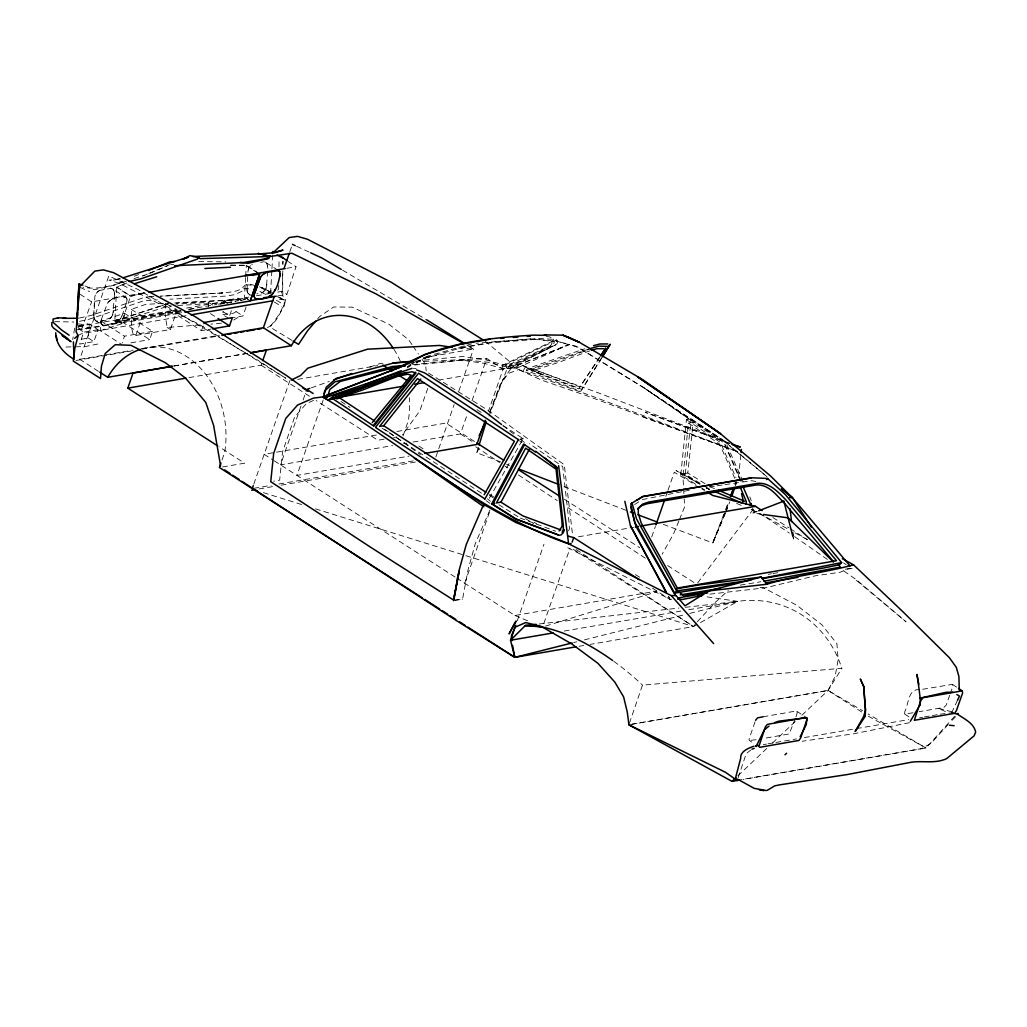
<?xml version="1.0" encoding="UTF-8"?>
<svg xmlns="http://www.w3.org/2000/svg" width="1027" height="1027" viewBox="0 0 1027 1027"><rect width="100%" height="100%" fill="white"/><g stroke="black" fill="none" stroke-linecap="round" stroke-linejoin="round"><path stroke-width="0.75" stroke-dasharray="5 3.75" d="M81.531 339.192L88.283 338.011L89.336 324.096L75.947 326.214M278.702 285.48L278.664 288.6L277.329 291.167M278.972 266.802L279.074 259.009M228.7 318.434L222.962 314.75L223.013 311.425M93.688 315.494L94.548 298.498M247.045 290.333L247.815 273.657M246.981 289.152L246.993 288.24M222.962 314.75C226.582 313.145 237.879 315.417 236.377 308.37M282.797 270.82L282.284 291.334L280.782 294.223L278.792 295.147M282.951 264.504L283.041 261.346M88.283 338.011L93.881 341.619L98.04 329.693L89.336 324.096M126.976 299.858L126.668 302.439M114.562 294.646L112.739 314.891M181.265 310.822L116.077 322.029L114.767 321.194L116.783 287.034L126.95 282.733M245.646 277.547L244.336 299.396L176.182 303.183M245.646 276.302L246.352 265.236M267.649 271.205L266.404 287.38M270.602 293.273L271.86 270.306M271.95 268.727L272.758 254.491M124.37 313.235L152.548 331.349L149.711 339.616L123.908 323.043L124.37 313.235L100.98 321.066L100.261 330.707L121.648 344.443M175.733 308.472L175.245 313.877L201.459 330.72L210.805 329.115M695.51 484.115L680.785 474.923L686.434 419.658L691.145 418.836L725.332 441.584L744.151 483.999M699.169 483.717L683.276 473.768L688.449 423.124L693.174 422.315L724.497 443.15L742.611 483.987M700.106 483.319L685.291 474.14L691.145 418.836M705.01 483.666L687.808 472.985L693.174 422.315M738.464 477.131L740.942 454.114M208.468 306.649L208.674 302.4L175.784 304.12M282.656 264.003L282.977 261.153M100.851 321.22L101.583 324.391M113.419 312.362L113.65 310.693M266.904 284.338L266.006 288.536M247.905 272.194L248.149 270.165A7.305 4.275 -79.2 0 1 249.664 266.571L252.257 264.273M455.166 600.461L462.574 599.177L468.017 569.895L475.296 543.655L490.033 509.662M74.689 328.191L72.686 339.629M267.456 327.587C275.57 323.826 279.177 314.814 283.157 307.381L285.724 301.014L276.841 295.494M152.548 331.349L124.485 336.176L122.149 343.005M738.195 777.555L746.193 753.677L750.75 750.044M101.301 319.461L100.864 322.491M500.585 461.945L476.759 452.714L478.621 446.617M116.077 322.029L116.693 320.09L177.209 309.679M168.351 303.337L114.857 320.912L116.167 321.746L116.783 319.795L121.379 322.837L81.441 329.706L77.988 327.42M248.791 297.098L245.748 297.612L245.055 299.845L241.948 300.385M277.752 295.943L286.88 294.364L296.046 266.725L288.292 261.603M629.41 723.226L642.491 685.099L841.87 668.295L828.083 690.439L800.303 716.73M98.04 329.693L83.765 332.145L79.605 344.084L93.881 341.619M98.399 371.299L79.747 359.309L108.785 275.929L138.273 289.588L255.582 358.821M101.365 319.513L107.565 303.004M121.931 316.021L126.591 302.374M116.693 320.09L121.289 323.12L130.686 296.097L145.95 292.541L91.634 301.874L78.707 293.337M135.795 335.457L142.394 316.496L177.016 310.539L170.405 329.513L135.795 335.457L133.035 333.685L131.661 328.126L131.315 309.371L145.526 304.416L165.54 303.17L177.016 310.539M229.74 315.456L231.82 309.486M230.125 318.19L242.975 315.982L247.135 304.043M289.832 251.782L291.899 245.825M222.025 459.968L224.656 452.432A82.507 64.136 80.2 0 0 142.984 348.615M188.981 377.615L261.14 365.201L262.193 362.197M253.797 484.128L289.794 380.747M301.014 406.024L280.525 464.859L392.584 445.59M303.119 399.991L306.791 389.426M323.21 399.978L296.944 475.411L409.003 456.142M403.046 435.91L408.297 420.852A82.507 64.136 80.2 0 0 409.426 397.706M435.872 457.015L454.139 404.587M458.825 391.107L473.46 349.077L466.515 345.149M413.111 442.059L460.455 433.92L467.285 414.305M472.009 400.723L486.721 358.474L503.14 369.027L506.696 368.18L556.891 343.929L557.764 341.593L556.814 337.986L555.954 340.335L505.759 364.585L502.203 365.432L503.14 369.027L488.428 411.275M464.743 583.259L490.418 509.52M517.313 620.732L543.963 544.207M543.835 623.44L570.049 548.136M651.734 536.954L655.393 526.415M665.881 496.323L667.447 491.805M667.974 490.303L674.264 472.24L696.242 485.501M726.269 509.315L728.823 502.075M734.934 484.68L735.948 481.779M725.858 511.972L729.812 501.767M735.409 485.822L736.436 482.921M755.038 721.801L749.042 739.145L749.376 740.467L754.293 743.715M795.437 718.386L789.172 733.946L763.806 738.413M795.938 716.949L797.286 712.622L796.015 711.043L763.061 716.795M949.718 695.202L946.111 705.241L943.903 707.436L919.178 711.685M950.232 693.738L952.799 686.408L952.414 684.354L921.925 689.399M427.771 388.386L419.799 410.89L402.494 434.883M201.459 330.72L203.5 324.968M81.441 329.706L91.634 301.874M489.866 411.814L499.879 385.112L508.198 373.558L518.584 369.566L596.546 397.783L737.758 451.726L586.841 395.78L541.332 380.029L518.584 369.566M489.045 416.063L507.325 368.218L511.677 363.263L485.373 341.323M725.473 509.764L728.233 502.396M663.339 524.348L712.802 542.949L723.817 514.091M489.763 412.738L502.396 380.465L510.727 368.911L521.1 364.919L599.062 393.123L726.949 442.034M725.28 513.436L712.802 542.949L725.691 510.778M678.847 521.023L673.609 533.758L662.133 554.221M679.425 519.611L684.662 506.876L684.213 499.083M568.547 530.959L569.394 528.905L569.176 523.744L562.719 466.592L529.354 443.703M725.19 513.295L712.802 542.949M725.794 511.857L728.785 504.668M121.866 315.969L120.647 318.563M951.644 712.841L957.511 700.273M630.514 724.536L828.083 690.439L835.182 676.202L838.122 659.847L836.915 643.724L821.844 624.724L796.785 605.25L763.767 587.919L759.184 587.226M546.325 336.574L549.471 336.792L553.309 339.026L552.102 341.349L502.203 365.432M553.309 339.026L554.246 342.633L553.052 344.956L503.14 369.027L440.005 379.887M601.54 358.333L580.743 391.377L526.286 370.49L527.275 368.616L584.761 348.756M600.063 356.934L578.74 388.912L531.819 370.914L532.82 369.014L558.072 360.965L588.432 349.681M112.675 314.84C110.402 321.207 101.224 321.258 95.947 320.976L102.674 325.225M265.441 289.601L265.929 288.471M476.759 452.714L479.275 448.054M522.897 371.492L525.413 366.832L543.861 375.368L521.1 364.919M489.301 498.3L523.167 438.67L503.551 425.82M265.364 289.55L262.437 292.579L256.814 293.863M601.835 357.512L581.808 389.349L527.275 368.616M955.611 716.641L950.36 722.212M599.64 357.126L579.806 386.884L532.82 369.014M120.583 318.511L117.425 322.054L114.395 323.338M697.628 582.964L753.548 508.891M107.63 303.055C111.481 297.714 120.968 295.262 126.539 297.971M250.562 265.569L249.728 266.635A7.305 4.262 -79.2 0 0 248.213 270.217M99.914 290.205L96.448 292.977A7.305 4.275 -79.2 0 0 94.933 296.572M696.332 622.953L693.482 626.521L575.402 549.06M697.282 621.771L715.498 602.143L728.297 590.422M111.481 316.932L109.17 318.935M317.677 318.845L319.679 316.483L333.685 306.983L352.21 307.137L388.861 324.173L408.605 339.719L412.186 344.931M119.915 319.487L115.499 322.991M948.293 724.459L930.732 743.548L921.489 748.619L740.775 779.698M108.464 302.002L110.313 300.282M267.649 292.836L268.445 293.196L270.692 290.885L274.325 291.707M268.445 293.196L270.743 290.872M737.822 775.886L766.745 748.49M772.535 743.022L795.681 721.108M97.283 291.925L98.207 291.077M263.31 292.04L264.055 291.424M954.648 716.268L925.995 748.003L743.073 779.467M407.437 366.909L410.749 364.482L407.334 366.69M407.783 366.729L410.325 364.944M634.583 504.539L641.028 500.393M407.205 367.923L410.928 365.548M416.076 362.518L421.404 359.643M416.217 363.032L425.833 357.948L422.739 358.924L429.928 356.69M412.7 364.611L461.29 360.053L484.179 363.314L502.781 368.654L509.366 368.5L555.646 344.841L509.854 367.627M242 291.232L234.759 294.646L226.723 296.033L169.917 299.216M517.3 367.948L568.907 344.379L576.622 346.343L643.968 387.744L691.132 420.402L722.52 440.39L643.672 387.692L582.45 350.168L575.454 346.484L556.043 341.028L569.715 344.584L509.366 368.5L517.3 367.948L502.781 368.654M111.352 299.499L113.227 298.741M98.913 290.577L111.314 288.279L125.897 297.355L124.036 296.906M122.932 281.398L115.987 284.8L94.099 289.807L84.265 285.596M77.885 335.457L82.019 333.582L187.8 315.392M241.884 300.667L237.943 298.138L224.079 300.86L224.168 302.798M313.594 400.402L306.418 403.547L294.633 416.975L282.553 451.88L279.639 480.161L273.708 481.188M142.946 275.981L147.297 274.132M148.761 273.516L170.559 264.298M126.886 283.016L116.693 287.329L130.596 296.379L145.86 292.823M150.199 273.156L167.683 265.762M233.655 320.026L238.996 316.894M134.28 276.276L138.568 274.53M509.366 368.5L568.907 344.379M255.145 285.48L250.947 284.569L244.875 285.211C240.023 292.477 229.239 291.963 221.408 293.042L160.173 296.225M243.63 288.78L251.32 288.818M757.233 511.343L752.83 513.038L762.034 514.283M76.576 329.924L113.792 323.556L168.184 306.11L171.355 305.918M78.116 325.944L87.911 323.749M261.474 293.016L262.501 292.631M590.153 350.733L557.032 362.955L531.819 370.914M311.297 387.834L329.308 381.453M369.836 367.114L380.349 363.404L386.691 363.109M589.395 348.846L526.286 370.49M126.539 281.141C112.572 285.493 97.437 290.23 82.789 287.136M134.024 278.664L144.512 275.197M114.767 321.194L168.261 303.62M100.261 330.707L123.908 323.043M545.632 626.072L656.921 591.706M426.847 357.666L464.294 346.972L494.167 341.837L539.329 338.422L553.733 339.385L557.764 341.593M425.833 356.651L471.444 343.955M573.644 642.581L576.738 641.798M584.479 639.86L683.533 614.968M689.72 613.414L737.707 601.347A123.253 105.691 -63 0 1 841.87 668.295M97.822 344.019L85.947 346.446L73.212 346.921M120.005 278.51L112.328 280.281L121.096 278.959L108.888 280.153L118.76 283.118L199.392 324.468L285.801 378.257L256.968 359.643M260.64 262.347L263.618 261.757M909.537 722.687L853.822 733.753L802.151 741.276M642.311 499.558L675.073 493.076M676.626 492.767L682.865 491.535M684.431 491.227L689.104 490.303M852.102 568.342L846.941 569.266L840.266 572.244L815.284 575.813L765.474 587.765L708.861 594.261M683.276 473.768L687.808 472.985M680.785 474.923L685.291 474.14M286.738 268.329L296.046 266.725M79.413 318.011L91.005 315.469L144.833 297.265L151.097 296.598M79.554 321.335L89.76 319.038L143.587 300.847L157.362 299.871M78.373 326.406L116.783 319.795M256.403 295.789L270.101 293.427M277.714 292.117L282.284 291.334L286.88 294.364M186.542 308.074L245.658 297.907L250.267 300.937M116.167 321.746L180.662 310.655M188.519 309.294L216.838 304.428M218.404 304.159L238.855 300.641M240.434 300.372L245.145 299.563M189.045 309.486L195.271 308.408M220.163 304.133L224.836 303.324M226.389 303.068L235.722 301.463M181.278 311.938L103.342 325.225L101.185 323.864M121.289 323.12L181.805 312.721M130.994 342.838L149.711 339.616M79.747 359.309L133.112 350.13M140.956 348.782L219.431 335.277M75.959 360.516L130.904 351.067M141.88 349.18L218.79 335.957M173.653 365.959L247.43 353.275M173.833 366.061L247.558 353.378M461.2 347.948L491.086 342.813L536.235 339.398L550.421 340.399L554.246 342.633M297.65 379.387L377.705 365.586M423.227 357.743L473.46 349.077L455.269 347.781M376.344 435.012L264.106 454.306L272.951 459.993M396.884 431.481L445.859 423.06L475.475 442.098M222.551 466.964L244.554 463.177L219.059 446.784M384.188 439.158L377.897 440.236L316.162 400.569M393.611 437.541L396.756 437.001M403.637 443.69L406.795 443.15M520.047 439.197L523.167 438.67M519.944 439.351L523.064 438.811M253.81 488.326L271.077 485.36M278.92 484.012L413.907 460.789M258.971 488.968L273.208 486.528M281.103 485.168L415.511 462.047M578.471 536.774L633.787 527.262M456.694 578.085L514.912 615.494L656.754 591.103M768.286 574.311L771.444 573.772M773.01 573.502L777.747 572.694M845.272 569.202L851.601 568.111L847.596 565.543M564.17 631.053L680.914 611.078M688.796 609.717L737.707 601.347L693.533 626.56L590.063 644.391M579.1 646.278L583.798 645.47M632.067 724.151L828.083 690.439L862.552 710.71M756.077 739.748L749.376 740.467M912.99 712.751L904.71 714.073L904.736 711.724C908.934 704.227 907.65 688.077 920.359 689.669M763.305 744.626L766.463 744.087M768.042 743.805L774.358 742.726M775.937 742.457L796.477 738.927M804.372 737.566L854.913 728.875M856.492 728.592L908.613 719.632M919.666 717.732L922.824 717.193M924.403 716.923L930.719 715.832M932.298 715.562L938.614 714.471M940.193 714.201L954.276 712.481M740.249 585.146L760.776 581.757M118.76 283.118L126.244 281.963M709.387 486.914L715.626 486.002M717.18 485.771L723.419 484.847M724.985 484.616L751.494 480.713L755.872 481.458M539.201 623.98L678.911 608.048M685.266 607.329L737.707 601.347L704.368 596.507M221.421 323.146L210.946 324.108M66.01 347.023L71.774 346.856M414.792 365.06L465.205 359.848L487.427 362.172L504.745 366.6L550.69 345.74L552.038 343.198L547.866 340.81L532.23 338.769L476.079 343.288M453.549 600.05L462.574 599.177M415.678 360.926L462.689 356.51L485.578 359.784L504.18 365.111L512.229 364.084L511.677 363.263M54.662 321.644L73.803 322.003M221.408 293.042L222.859 292.926L160.661 296.11M165.54 303.17L165.193 314.981L167.17 327.433L203.128 324.712M652.492 588.214L669.848 599.37L674.521 599.023M177.671 305.532L231.422 302.246M175.245 313.877L183.011 313.428M174.693 302.978L244.426 299.101M149.185 296.79L153.896 296.546M461.29 360.053L465.205 359.848M415.28 361.786L486.721 358.474M246.146 284.723L252.552 285.249M198.712 261.577L225.76 261.885M230.587 265.043L244.773 265.223M170.636 264.568L173.781 264.607M230.497 265.325L244.683 265.505M413.342 368.449L416.089 368.616M76.73 323.762L85.357 324.686M78.078 326.329L90.017 327.613M250.678 295.057L249.227 294.633M96.628 321.323L97.398 321.412M284.582 299.987L280.962 299.37L276.224 300.192L281.282 303.17M110.287 288.061L113.214 289.409M951.99 711.878L938.049 708.155L946.676 712.212M263.413 492.652L303.209 505.04M315.456 508.853L693.533 626.56L571.282 547.982M259.433 286.764L271.346 292.528M80.196 287.444L89.58 291.604M729.876 443.266L645.11 412.263L729.542 443.677M642.594 416.923L737.758 451.726M264.517 261.872L265.634 262.309M520.137 518.044L555.671 531.216M625.854 510.239L563.168 486.182M506.555 464.255L509.533 465.411M700.055 484.089L676.048 470.52L699.31 483.704M514.912 615.494L529.483 621.566M709.824 486.695L715.614 489.109M706.589 488.12L709.464 489.327M736.616 503.41L743.882 506.478M296.636 246.287L309.281 252.141M751.995 509.649L764.563 516.376M751.135 509.418L765.795 516.915M249.972 295.031L248.085 293.414M567.79 547.763L670.272 599.383L668.77 596.597M270.756 292.207L262.321 287.765L270.255 291.95M261.166 287.83L271.012 293.016M259.921 291.398L266.956 295.108M767.195 517.672L788.081 529.072M795.039 532.872L807.569 539.714M868.277 716.166L925.995 748.003L868.072 713.945M277.47 296.675L282.528 299.602M274.299 302.079L281.886 306.457M706.024 487.607L708.72 489.173M680.503 472.779L699.695 484.025M706.55 488.043L709.298 489.648M342.62 270.217L426.808 319.91M635.431 574.645L640.925 577.944M701.736 488.813L704.483 490.47M291.745 340.258L270.088 327.125L280.101 312.94L285.776 299.871L282.823 295.981L282.566 271.539M498.904 504.732L518.828 517.223M428.49 373.058L487.953 410.299L564.259 464.717L572.63 535.349M706.692 487.453L709.323 489.109M489.507 494.231L493.563 496.786M534.066 522.255L536.762 523.95M702.044 488.261L704.663 489.918M476.939 409.67L483.704 413.958M828.083 690.439L862.911 712.738M772.83 517.492L788.852 527.788M790.187 528.648L807.543 539.804M843.591 562.963L846.261 564.683M466.874 344.944L473.434 349.154M277.932 270.204L265.569 262.257L266.468 263.053M564.349 499.212L639.757 547.673M667.614 565.569L694.021 582.54M460.455 433.92L474.346 442.842M224.079 300.86L227.84 303.273M236.197 311.617L242.975 315.982M208.674 302.4L213.937 305.776M223.154 311.707L229.74 315.931M418.811 446.039L424.061 449.415M210.419 313.62L216.787 317.715M489.327 495.322L493.358 497.915M525.606 518.635L533.668 523.809M261.14 365.201L309.461 396.255M167.17 327.433L170.405 329.513M131.315 309.371L142.394 316.496M100.98 321.066L124.485 336.176M78.553 328.794L83.765 332.145M274.209 460.802L455.346 577.213M247.674 266.109L259.664 273.914M246.262 265.531L256.904 272.463M116.783 287.034L130.686 296.097M645.341 558.174L566.622 506.747M382.057 428.182L482.6 493.923M475.732 446.771L499.79 462.651M505.143 466.181L507.813 467.94M518.507 475L557.263 500.573M245.748 297.612L248.046 299.139M686.434 419.658L720.389 442.444L735.935 477.555M688.449 423.124L719.568 444.011L736.372 481.933M952.414 684.354L957.331 687.602M904.71 714.073L909.627 717.321M340.964 401.454L350.104 407.501M796.747 711.236L806.58 717.732M765.86 517.261L789.352 533.09M794.577 536.62L828.34 560.062M691.132 420.402L643.672 387.692L723.958 440.865L766.771 476.438M384.56 429.183L388.36 431.841M486.066 500.598L490.007 503.346M843.899 570.999L856.852 580.114L906.032 621.81L856.351 580.306M389.631 432.726L420.505 454.679M519.418 440.724L521.96 442.637M502.845 425.537L515.464 435.409M520.522 439.351L525.567 443.305M487.363 498.827L490.457 501.266M766.874 476.656L722.995 440.442L741.789 483.807M95.267 320.334L96.012 321.04M94.343 318.896L95.344 320.385M680.182 472.15L682.891 475.706L684.136 497.53M413.085 346.24L418.451 354.058M422.02 359.283L425.602 364.495L426.179 370.863M266.404 262.989L267.11 264.119M113.137 289.357L113.856 290.487M668.372 596.597L669.848 599.37M94.869 319.821L93.791 317.33M247.623 292.541L248.149 293.465M752.432 508.378L755.564 515.605M247.071 290.975L247.687 292.605M126.475 297.92L126.912 298.87M749.813 496.927L751.225 500.585M267.046 264.067L267.88 268.342M113.792 290.436L114.549 293.042M505.759 364.585L506.696 368.18M247.327 291.771L246.981 290.282M792.728 536.017L793.512 539.047L793.139 535.876M267.482 265.3L267.739 266.622M284.017 305.135L284.171 306.341M93.855 317.382L94.869 296.521A7.305 4.275 -79.2 0 1 96.384 292.926M126.847 298.818L127.053 299.91M114.485 292.99L114.626 294.71M237.943 298.138L237.969 300.038M393.932 349.296A82.507 64.136 80.2 0 1 400.44 361.376M613.812 661.337A124.318 54.11 40.2 0 1 642.491 685.099"/><path stroke-width="1.5" d="M919.858 705.113C922.387 703.611 913.157 653.737 918.831 684.457M73.405 341.901L73.995 357.871M82.917 285.108L78.976 284.03L77.693 309.178M78.604 293.491L78.809 290.166M280.255 273.49C277.906 287.573 273.4 300.552 256.609 298.87M76.909 323.3L77.513 312.324M76.922 325.084L77.551 313.967M77.821 309.217L78.527 296.521M76.678 323.775L78.976 284.03M741.109 452.573L741.443 449.505M254.118 295.506L254.337 293.863M329.038 396.088L313.325 398.155L297.535 405.074L285.737 418.502L273.67 453.408L270.743 481.702L370.644 547.263L453.549 600.05L458.979 570.768L466.245 544.541L483.64 504.424L414.189 458.042L483.743 506.722L483.64 504.424L515.811 522.473L569.959 544.156L568.958 543.963L671.286 595.634L713.649 643.608M453.69 600.705L459.133 571.423L453.549 600.05M279.935 276.07L279.742 271.552M204.014 323.531L204.309 322.452L232.372 317.625L229.522 325.893L212.371 328.845M323.941 393.816L324.789 390.825L334.892 381.864L392.327 366.523L404.869 365.342M254.401 293.915L260.088 277.829M479.083 445.089L486.066 422.238M327.844 395.883L329.86 389.361L340.258 381.415L397.462 366.844L405.331 366.036M51.825 322.581L51.799 325.841L53.455 327.998L67.885 338.794M217.711 445.923L127.797 388.142L133.048 373.071L172.266 366.331M254.632 293.157L260.832 276.635M222.577 334.738L263.387 327.729L274.273 296.456M284.12 268.163L289.306 253.271M220.985 462.984L219.406 467.503L252.244 488.595L253.284 485.617M262.719 360.682L266.391 350.143L250.704 352.839M485.283 420.325L476.875 444.473L424.78 453.42M515.747 625.225L510.522 640.232L514.822 657.357L575.954 646.817M572.155 542.115L573.721 537.596L567.623 536.043M655.919 524.913L664.302 500.842M730.852 496.272L733.406 489.032M731.853 495.964L734.395 488.724M730.441 496.503L733.74 487.671M562.128 532.371L563.399 529.29L563.181 524.117L556.775 466.977L544.246 457.567M564.426 529.752L563.155 532.833L561.153 534.874L559.163 535.272L516.517 519.303L492.742 504.296L524.643 444.511M274.504 291.026L275.133 289.614M269.356 257.405L268.843 258.509L247.931 263.348L240.113 262.424M957.511 700.273L959.462 696.075L956.817 694.522M479.134 435.82L485.899 421.429M756.065 746.603L764.383 729.748L769.043 726.089M750.275 505.31L751.225 503.448M800.161 736.654L806.246 724.728L807.017 717.655L778.967 721.147L775.115 722.456M602.374 357.011L610.179 344.25L602.669 356.189M558.149 534.81L515.49 518.84L491.715 503.821L523.616 444.049L535.529 452.111M559.124 530.959L562.128 526.26L561.923 521.523L556.043 469.159L525.67 448.157L496.452 502.935L500.958 502.164L529.637 448.76M484.847 499.058L518.481 439.466M484.153 494.719L514.399 441.276L479.583 418.502L417.475 378.591L379.592 426.423L383.674 425.73L420.788 379.079M855.17 731.378L863.617 716.551L865.466 710.183L865.247 716.268L855.375 731.34M755.551 720.338L757.541 717.86L763.061 716.795M910.333 721.262L919.858 705.19M74.65 338.332L77.885 335.457M600.5 355.83L605.673 348.076M600.949 355.612L605.404 348.949M323.351 397.526L326.201 387.295L336.304 378.334L393.726 362.993L412.533 361.222M272.206 252.552L272.977 251.422L274.543 252.154M260.897 276.699L262.501 274.825M415.396 372.275L373.173 425.653L331.657 397.975M373.815 426.269L416.038 372.891L411.776 371.787L400.504 373.828L332.286 398.592M375.651 427.065L418.567 373.225L518.378 439.607M372.287 422.559L411.185 375.163L407.758 374.213L398.296 376.087L362.261 390.132L336.522 398.707L339.988 398.117L374.662 421.044M315.674 321.207L307.651 330.655L298.523 344.353L293.106 341.067M272.373 294.043L273.182 293.131M762.15 578.599L821.664 568.38L839.572 564.76L841.614 562.591L785.514 494.744L767.567 478.454L751.482 477.773L642.928 496.426L630.732 503.885L634.66 522.063L674.611 593.105L735.525 583.169M766.514 479.583L767.567 478.454M674.611 593.105L676.652 590.923L750.827 580.178M785.026 754.781L786.605 753.253M463.729 343.57L376.113 293.966L291.886 253.233L270.319 256.493L200.162 258.624L198.853 257.623L197.287 259.125L140.879 278.83L129.235 281.501M511.959 640.655L511.42 635.957L514.963 627.253L525.683 622.58L541.152 626.354L571.949 644.057L597.984 663.378L614.801 682.069L623.62 696.884L627.279 712.096L628.935 724.818L732.033 781.367L735.499 778.081M174.551 265.723L243.271 262.565L266.892 258.547L269.113 256.455M272.463 253.31L289.203 237.558L297.445 236.364L307.445 239.227L391.21 282.258L484.025 340.476M637.818 508.956L641.31 505.733L647.344 503.692L756.488 484.949C768.62 484.179 776.373 495.258 784.179 502.858L833.462 561.743M266.892 258.547L270.101 255.8M262.437 274.774L265.544 272.81M263.515 273.862L266.558 272.437M411.878 363.738L414.151 362.261M636.637 500.367L642.735 496.632L751.289 477.979M270.692 295.699L268.766 296.636M424.883 354.341L408.785 363.455L400.312 367.101L326.483 395.421L399.144 367.666C439.042 343.134 487.555 337.947 533.449 335.136L546.39 335.354M183.024 259.099L189.995 255.582L198.853 257.623M291.193 380.118L300.59 375.497L307.83 368.192L367.563 349.18L439.595 345.444L452.137 347.319M148.568 270.473L169.994 261.782L174.86 261.5M182.986 259.266L188.416 257.071L123.073 277.803M767.169 790.392L774.756 785.848L779.634 784.859L847.609 774.486L911.668 762.15C923.312 760.609 935.469 763.857 946.65 758.632L974.109 735.858L975.65 732.11C973.866 722.803 963.724 718.797 956.805 713.688M364.341 384.855L401.249 370.696M758.696 510.778L783.665 501.176M309.795 388.36L306.791 389.426L313.107 393.482M333.814 379.862L351.825 373.494M328.794 399.952L406.82 372.39L333.493 396.178L328.306 400.081L363.545 387.821M398.296 375.677L402.828 374.085M589.395 348.846L598.78 346.125L609.037 346.433M341.709 392.892L355.162 388.193M571.102 543.527L568.624 543.848C478.056 512.255 405.601 446.578 324.314 397.885L411.968 368.372M753.831 746.257C748.555 748.092 740.018 751.392 740.672 758.273L735.768 777.08L736.359 778.132M751.892 749.145L754.216 748.388M274.26 252.86L283.016 250.1L272.258 252.86L260.049 253.849L192.909 256.493M134.409 283.76L156.695 276.776M425.897 354.071L460.263 344.353L475.206 341.786M591.655 350.181L596.995 348.692L603.465 348.667M593.529 345.663L599.896 343.981L607.791 343.942M761.238 577.033L708.72 590.91L683.879 595.942L675.625 588.959L699.271 584.889L761.238 577.033L766.899 584.222C795.309 575.428 825.233 572.707 853.527 564.799L902.733 611.566L949.41 657.742L956.304 667.332L958.91 676.485L959.295 690.054M572.09 642.966L514.822 657.357L456.309 620.526L241.833 481.316M919.922 698.155L946.226 692.275L952.838 692.211M702.635 595.39L682.442 599.473L677.692 599.203M841.614 562.591L761.867 578.394M763.908 581.192L840.484 567.148L838.456 564.722M266.494 272.386L278.214 270.679M269.69 296.739L272.72 296.212M285.185 268.586L244.862 275.531L259.664 273.914L250.357 300.654L276.224 296.2M149.005 292.284L244.773 275.814L259.574 274.196L250.267 300.937L184.924 312.182M190.958 314.853L273.066 300.731M221.935 335.418L225.067 334.879M228.212 334.34L231.357 333.801M234.49 333.262L237.635 332.709M240.767 332.17L243.912 331.631M247.045 331.092L254.889 329.744M258.034 329.205L261.179 328.666M99.735 372.159L107.732 377.294L172.087 366.228M250.562 352.736L291.373 345.714A82.507 64.136 80.2 0 1 393.046 347.935M127.797 388.142L185.848 378.154M476.695 341.529L490.149 339.218M339 397.256L403.701 386.126M414.754 384.226L424.228 382.596M251.666 490.226L254.221 489.789L257.289 490.739M635.366 526.992L638.524 526.453M641.682 525.901L755.474 506.337L762.15 510.624M677.756 598.009L707.783 592.849M766.258 582.784L797.863 577.354M553.129 632.94L510.522 640.232L525.31 625.559L536.107 624.326M755.41 745.987L758.568 745.435M732.033 781.367L739.915 780.006M491.715 503.821L494.719 503.32M719.734 588.548L680.233 594.877M263.682 297.714L266.648 297.265M324.314 397.885L327.035 397.475M766.899 584.222L708.72 590.91L684.983 605.827L675.959 595.493L671.286 595.634M323.608 396.473L326.406 396.178M955.303 713.816L958.178 713.521M58.09 317.882L53.07 319.012L53.045 322.273L61.35 329.783L69.13 335.213M57.499 317.844L65.869 318.023M500.971 338.371L504.064 338.14M513.346 337.421L517.98 337.061M527.262 336.342L530.356 336.111M78.013 318.242L63.238 318.344M204.886 268.483L230.51 267.238M393.046 362.813L410.518 362.005M737.45 779.095L754.254 788.377L766.347 790.533M962.248 690.85L922.965 697.718L920.616 700.992L914.325 720.299L954.584 713.367L956.471 710.491L962.633 692.917L962.248 690.85L958.55 688.411M544.194 334.905L562.976 335.174L579.318 342.273L642.068 379.258L720.684 433.869L770.738 476.156L792.472 497.787L850.048 565.903M541.011 626.881L525.31 625.559A124.318 54.11 40.2 0 1 612.657 660.502M256.686 298.921L255.287 298.523M949.487 725.242L954.16 725.691M789.673 497.466L792.472 497.787L811.317 527.044M763.562 514.501L788.107 517.839L833.333 561.846M698.013 595.596L701.184 596.045M759.351 789.904L764.011 790.636M268.483 255.916L258.136 253.438L270.319 256.493M755.474 506.337L712.725 495.45L707.231 492.126M278.15 270.627L279.164 271M731.365 443.805L740.287 447.066L732.559 444.794M416.564 369.938L424.742 372.955L485.168 411.724L501.574 424.549M560.768 529.932L522.884 515.888L500.958 502.164M630.36 511.934L633.351 513.064M637.844 514.758L657.331 522.088M518.468 468.864L558.701 484.449M718.515 490.328L744.575 501.215M713.778 491.15L741.096 502.678L742.418 502.408L743.266 500.701L741.533 493.602M292.425 244.336L295.224 245.646M310.68 252.796L321.913 257.995L341.234 269.408M628.935 724.818L725.486 772.291L737.296 780.584M277.059 255.017L283.285 258.316M842.384 558.727L853.527 564.799M302.901 388.09L308.113 391.03L286.674 375.625L194.437 316.239L113.599 272.694L103.393 269.87L94.831 271.115L79.631 286.661L76.088 331.67L78.129 335.713L74.83 348.371L73.302 361.093L100.53 378.539L101.429 366.254L105.203 353.506L115.229 344.7L130.904 345.329L165.386 362.749L185.656 378.206L205.785 402.443L213.603 425.358L220.574 465.796M426.808 319.91L464.243 343.249M323.107 397.102L327.177 399.529M382.968 365.086L392.16 370.991M398.733 375.214L406.615 380.285M476.823 442.958L503.756 460.263M518.571 469.788L558.97 495.746M263.387 327.729L291.373 345.714M573.721 537.596L639.141 579.639M218.058 318.524L229.522 325.893M254.221 489.789L422.136 597.765M424.819 599.486L439.595 608.985M442.29 610.718L447.656 614.172M450.339 615.905L455.718 619.358M459.749 621.951L465.115 625.404M467.811 627.125L514.822 657.357L512.512 645.354M383.674 425.73L485.899 492.215M375.754 427.643L484.937 498.917M286.995 260.742L281.154 256.416M224.733 469.955L229.997 473.447M232.628 475.193L239.201 479.57M63.212 336.214L70.991 341.644L62.018 335.393M74.06 359.296C64.277 353.57 55.74 344.713 55.728 332.774M554.644 466.361L557.147 468.158M535.67 451.2L557.135 467.978M781.496 488.736L792.472 497.787L781.457 488.647M279.1 270.948L279.806 271.616M255.351 298.575L254.208 296.777M675.484 595.621L635.893 526.235L630.719 507.03M676.652 590.923L636.56 519.033L631.913 502.614M624.84 501.33L630.462 525.747L666.523 592.438M630.462 525.747L666.138 592.425M740.48 487.799L746.244 501.458L746.257 504.321M743.034 486.695L751.186 505.489M783.858 501.176L792.728 536.017M254.067 296.084L254.285 296.829M56.203 335.508L56.96 339.886M558.598 465.68L568.624 543.848M790.084 508.866L791.522 521.575M792.78 532.692L793.139 535.876M254.041 295.455L254.131 296.135M107.732 377.294A82.507 64.136 80.2 0 1 140.173 349.45M638.332 508.147L638.293 513.423L641.207 522.961L677.332 588.047L836.466 560.716L786.361 500.419C778.736 492.601 769.942 482.51 757.977 483.293L648.82 502.036L642.838 504.026L638.332 508.147M807.119 719.131L800.726 737.81L799.006 740.441L759.723 747.309L758.889 746.488L765.385 726.846L767.374 724.369L805.848 717.539L807.119 719.131M513.924 624.634L509.084 633.903L516.132 621.014L513.924 624.634M570.139 337.96L562.976 335.174L579.318 342.273L570.139 337.96M716.255 430.672L637.613 376.858L720.684 433.869L716.255 430.672M863.694 686.485L860.331 679.014L863.707 686.485L865.479 710.132L863.694 686.485"/></g></svg>
